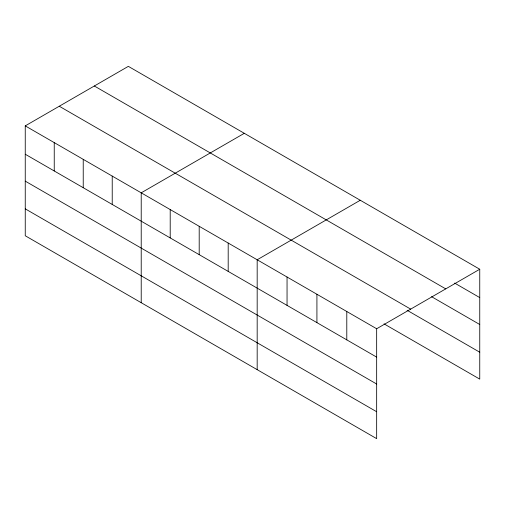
<?xml version="1.0" encoding="UTF-8"?>
<svg xmlns="http://www.w3.org/2000/svg" width="505" height="505" viewBox="0 0 505 505"><rect width="100%" height="100%" fill="white"/><g stroke="black" fill="none" stroke-linecap="round" stroke-linejoin="round"><path stroke-width="0.76" d="M384.034 323.863L479.75 379.122L479.75 269.241L128.339 66.357L25.25 125.878L25.25 235.759L376.661 438.643L376.661 328.755L25.25 125.878M244.306 133.307L141.217 192.828L141.217 302.716M360.273 200.258L257.178 259.778L257.178 369.666M376.661 328.755L479.75 269.241M454.633 283.09L479.75 297.596M94.321 85.995L445.732 288.879M431.554 296.675L479.75 324.5M59.268 106.233L410.679 309.117M407.112 310.285L479.75 352.219M25.25 154.233L376.661 357.117M25.25 181.137L376.661 384.021M25.25 208.855L376.661 411.739M346.79 311.516L346.79 339.871M316.919 294.27L316.919 322.626M287.048 277.024L287.048 305.38M228.191 243.038L228.191 271.393M199.197 226.303L199.197 254.659M170.204 209.562L170.204 237.918M112.224 176.087L112.224 204.443M83.23 159.353L83.23 187.709M54.243 142.612L54.243 170.968"/></g></svg>
